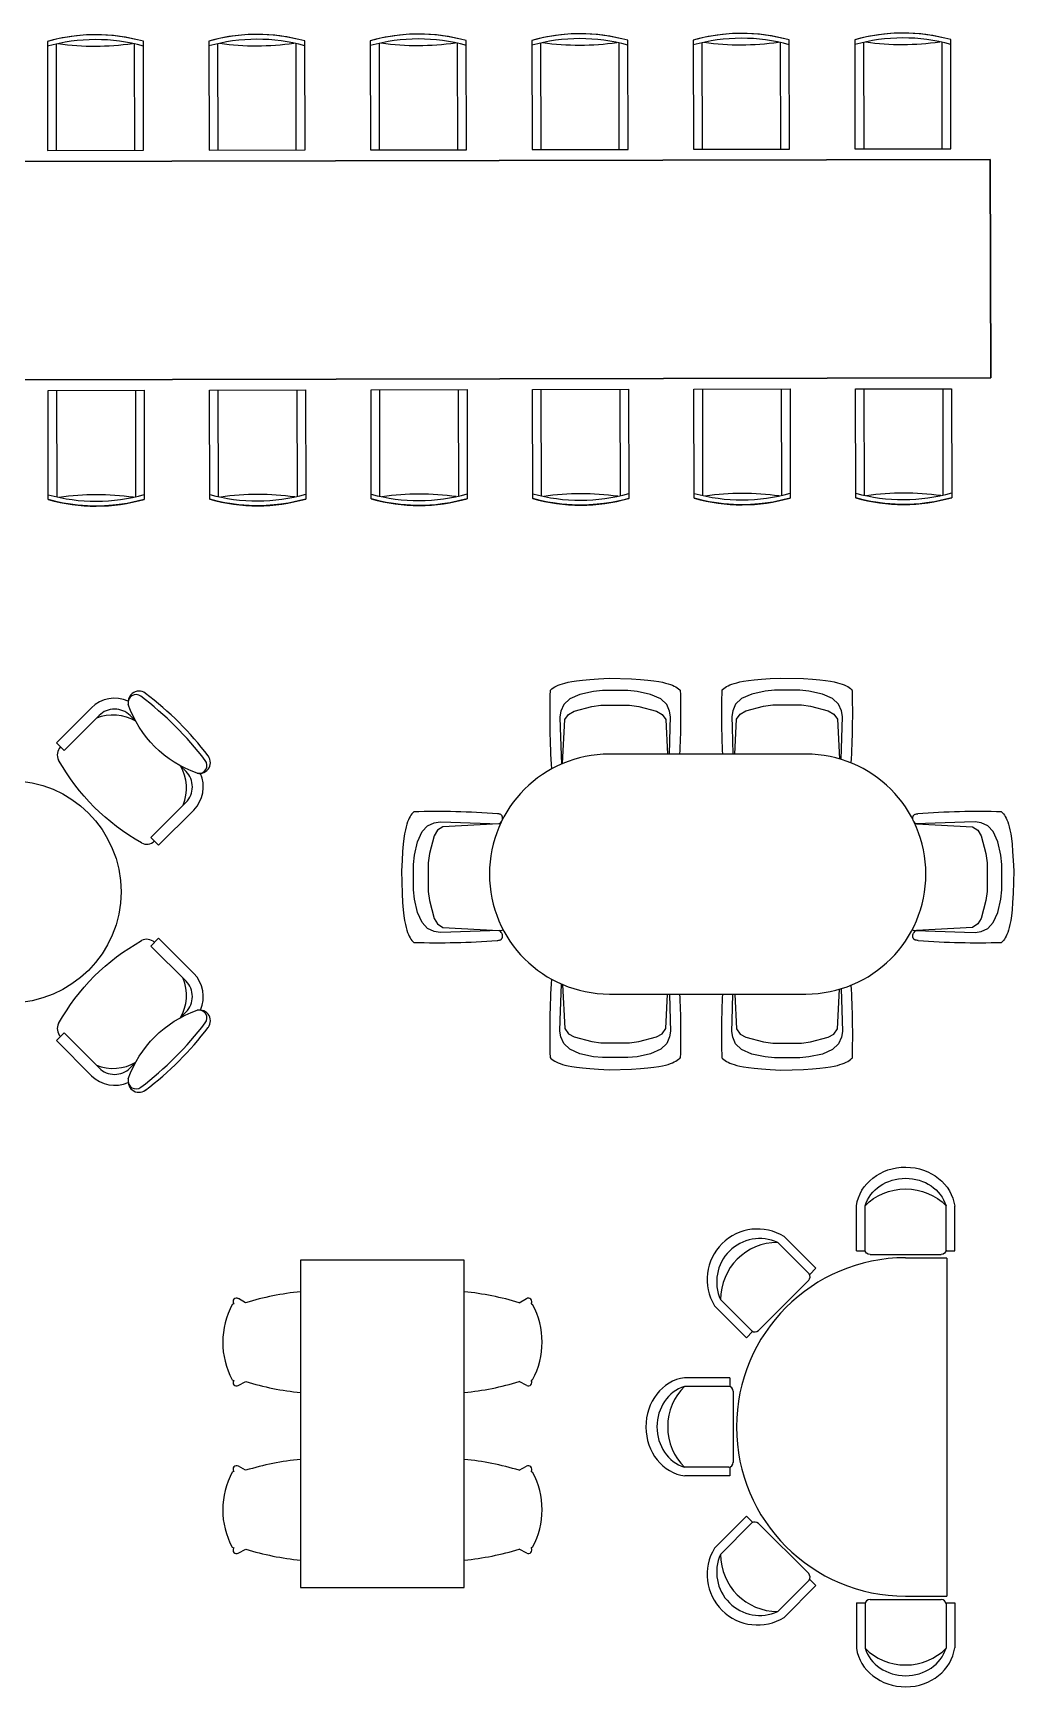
# Model space of a CAD drawing. Header units: inches. Extents: x -9234 to 10771, y 9659 to 27835.
# Drawn here: x 6190 to 10684, y 19986 to 27567 of the extents above; entities that cross this region are included whole.
import ezdxf

# ---------------------------------------------------------------- set-up
doc = ezdxf.new("R2010")
doc.units = ezdxf.units.IN
doc.header["$MEASUREMENT"] = 0
doc.layers.add('freecads.com', color=7, linetype='Continuous')

msp = doc.modelspace()

# ---------------------------------------------------------------- linework, layer by layer
at = {"layer": 'freecads.com'}
for p, q in [((6272.9, 27533.3, 0), (6255.1, 27528.5, 0)), ((6255.1, 27528.5, 0), (6256.2, 27028.5, 0)), ((6295.9, 27538.9, 0), (6272.9, 27533.3, 0)), ((6323.8, 27544.7, 0), (6295.9, 27538.9, 0)), ((6347, 27548.8, 0), (6323.8, 27544.7, 0)), ((6389, 27554.5, 0), (6347, 27548.8, 0)), ((6435.3, 27558.2, 0), (6389, 27554.5, 0)), ((6494.5, 27559.1, 0), (6435.3, 27558.2, 0)), ((6550.4, 27555.9, 0), (6494.5, 27559.1, 0)), ((6580.2, 27552.7, 0), (6550.4, 27555.9, 0)), ((6616.4, 27547.2, 0), (6580.2, 27552.7, 0)), ((6667.8, 27536.5, 0), (6616.4, 27547.2, 0)), ((6695.1, 27529.4, 0), (6667.8, 27536.5, 0)), ((6696.2, 27029.4, 0), (6695.1, 27529.4, 0)), ((7012.9, 27534.8, 0), (6995.1, 27530, 0)), ((6995.1, 27530, 0), (6996.1, 27030, 0)), ((7035.9, 27540.4, 0), (7012.9, 27534.8, 0)), ((7063.8, 27546.3, 0), (7035.9, 27540.4, 0)), ((7087, 27550.4, 0), (7063.8, 27546.3, 0)), ((7129, 27556, 0), (7087, 27550.4, 0)), ((7175.3, 27559.7, 0), (7129, 27556, 0)), ((7234.5, 27560.6, 0), (7175.3, 27559.7, 0)), ((7290.4, 27557.4, 0), (7234.5, 27560.6, 0)), ((7320.2, 27554.2, 0), (7290.4, 27557.4, 0)), ((7356.4, 27548.7, 0), (7320.2, 27554.2, 0)), ((7407.8, 27538, 0), (7356.4, 27548.7, 0)), ((7435.1, 27530.9, 0), (7407.8, 27538, 0)), ((7436.1, 27030.9, 0), (7435.1, 27530.9, 0)), ((7752.9, 27536.3, 0), (7735.1, 27531.5, 0)), ((7735.1, 27531.5, 0), (7736.1, 27031.5, 0)), ((7775.9, 27541.9, 0), (7752.9, 27536.3, 0)), ((7803.8, 27547.8, 0), (7775.9, 27541.9, 0)), ((7827, 27551.9, 0), (7803.8, 27547.8, 0)), ((7869, 27557.5, 0), (7827, 27551.9, 0)), ((7915.3, 27561.2, 0), (7869, 27557.5, 0)), ((7974.5, 27562.1, 0), (7915.3, 27561.2, 0)), ((8030.4, 27558.9, 0), (7974.5, 27562.1, 0)), ((8060.2, 27555.7, 0), (8030.4, 27558.9, 0)), ((8096.4, 27550.2, 0), (8060.2, 27555.7, 0)), ((8147.8, 27539.5, 0), (8096.4, 27550.2, 0)), ((8175.1, 27532.4, 0), (8147.8, 27539.5, 0)), ((8176.1, 27032.4, 0), (8175.1, 27532.4, 0)), ((8492.9, 27537.8, 0), (8475.1, 27533, 0)), ((8475.1, 27533, 0), (8476.1, 27033, 0)), ((8515.9, 27543.4, 0), (8492.9, 27537.8, 0)), ((8543.7, 27549.3, 0), (8515.9, 27543.4, 0)), ((8567, 27553.4, 0), (8543.7, 27549.3, 0)), ((8608.9, 27559, 0), (8567, 27553.4, 0)), ((8655.3, 27562.7, 0), (8608.9, 27559, 0)), ((8714.5, 27563.6, 0), (8655.3, 27562.7, 0)), ((8770.4, 27560.5, 0), (8714.5, 27563.6, 0)), ((8800.2, 27557.2, 0), (8770.4, 27560.5, 0)), ((8836.4, 27551.7, 0), (8800.2, 27557.2, 0)), ((8887.8, 27541, 0), (8836.4, 27551.7, 0)), ((8915.1, 27533.9, 0), (8887.8, 27541, 0)), ((8916.1, 27033.9, 0), (8915.1, 27533.9, 0)), ((9232.9, 27539.4, 0), (9215.1, 27534.6, 0)), ((9215.1, 27534.6, 0), (9216.1, 27034.5, 0)), ((9255.9, 27545, 0), (9232.9, 27539.4, 0)), ((9283.7, 27550.8, 0), (9255.9, 27545, 0)), ((9307, 27554.9, 0), (9283.7, 27550.8, 0)), ((9348.9, 27560.6, 0), (9307, 27554.9, 0)), ((9395.3, 27564.3, 0), (9348.9, 27560.6, 0)), ((9454.5, 27565.1, 0), (9395.3, 27564.3, 0)), ((9510.4, 27562, 0), (9454.5, 27565.1, 0)), ((9540.2, 27558.7, 0), (9510.4, 27562, 0)), ((9576.4, 27553.2, 0), (9540.2, 27558.7, 0)), ((9627.8, 27542.6, 0), (9576.4, 27553.2, 0)), ((9655.1, 27535.5, 0), (9627.8, 27542.6, 0)), ((9656.1, 27035.4, 0), (9655.1, 27535.5, 0)), ((9972.9, 27540.9, 0), (9955.1, 27536.1, 0)), ((9955.1, 27536.1, 0), (9956.1, 27036, 0)), ((9995.9, 27546.5, 0), (9972.9, 27540.9, 0)), ((10023.7, 27552.3, 0), (9995.9, 27546.5, 0)), ((10047, 27556.4, 0), (10023.7, 27552.3, 0)), ((10088.9, 27562.1, 0), (10047, 27556.4, 0)), ((10135.3, 27565.8, 0), (10088.9, 27562.1, 0)), ((10194.5, 27566.6, 0), (10135.3, 27565.8, 0)), ((10250.4, 27563.5, 0), (10194.5, 27566.6, 0)), ((10280.2, 27560.2, 0), (10250.4, 27563.5, 0)), ((10316.4, 27554.8, 0), (10280.2, 27560.2, 0)), ((10367.8, 27544.1, 0), (10316.4, 27554.8, 0)), ((10395.1, 27537, 0), (10367.8, 27544.1, 0)), ((10396.1, 27036.9, 0), (10395.1, 27537, 0)), ((10576.2, 26987.3, 0), (6076.3, 26978.1, 0)), ((6076.3, 26978.1, 0), (10576.2, 26987.3, 0)), ((6256.2, 27028.5, 0), (6696.2, 27029.4, 0)), ((6996.1, 27030, 0), (7436.1, 27030.9, 0)), ((7736.1, 27031.5, 0), (8176.1, 27032.4, 0)), ((8476.1, 27033, 0), (8916.1, 27033.9, 0)), ((9216.1, 27034.5, 0), (9656.1, 27035.4, 0)), ((9956.1, 27036, 0), (10396.1, 27036.9, 0)), ((10578.3, 25987.3, 0), (10576.2, 26987.3, 0)), ((10576.2, 26987.3, 0), (10578.3, 25987.3, 0)), ((6078.3, 25978.1, 0), (10578.3, 25987.3, 0)), ((10578.3, 25987.3, 0), (6078.3, 25978.1, 0)), ((8562.5, 24556.8), (8567.7, 24561.4)), ((8567.7, 24561.4), (8573.5, 24565.7)), ((8573.5, 24565.7), (8580, 24569.8)), ((8580, 24569.8), (8587.2, 24573.7)), ((8587.2, 24573.7), (8595.4, 24577.4)), ((8595.4, 24577.4), (8604.7, 24581)), ((8604.7, 24581), (8615.1, 24584.4)), ((8615.1, 24584.4), (8627, 24587.8)), ((8627, 24587.8), (8641.2, 24591.1)), ((8641.2, 24591.1), (8658.7, 24594.4)), ((8658.7, 24594.4), (8680.5, 24597.5)), ((8680.5, 24597.5), (8707.4, 24600.6)), ((8707.4, 24600.6), (8740.7, 24603.5)), ((8740.7, 24603.5), (8781.1, 24606.5)), ((8781.1, 24606.5), (8829.7, 24609.3)), ((8829.7, 24609.3), (8932.5, 24606.5)), ((8932.5, 24606.5), (8973.7, 24603.5)), ((8973.7, 24603.5), (9007.4, 24600.6)), ((9007.4, 24600.6), (9034.7, 24597.5)), ((9034.7, 24597.5), (9056.7, 24594.4)), ((9056.7, 24594.4), (9074.3, 24591.1)), ((9074.3, 24591.1), (9088.5, 24587.8)), ((9088.5, 24587.8), (9100.4, 24584.4)), ((9100.4, 24584.4), (9110.9, 24581)), ((9110.9, 24581), (9120.1, 24577.4)), ((9120.1, 24577.4), (9128.3, 24573.7)), ((9128.3, 24573.7), (9135.6, 24569.8)), ((9135.6, 24569.8), (9142, 24565.7)), ((9142, 24565.7), (9147.8, 24561.4)), ((9147.8, 24561.4), (9153, 24556.8)), ((9349.6, 24558.3), (9354.8, 24562.8)), ((9354.8, 24562.8), (9360.6, 24567.1)), ((9360.6, 24567.1), (9367.1, 24571.2)), ((9367.1, 24571.2), (9374.3, 24575.1)), ((9374.3, 24575.1), (9382.5, 24578.8)), ((9382.5, 24578.8), (9391.8, 24582.4)), ((9391.8, 24582.4), (9402.2, 24585.9)), ((9402.2, 24585.9), (9414.1, 24589.2)), ((9414.1, 24589.2), (9428.3, 24592.5)), ((9428.3, 24592.5), (9445.8, 24595.8)), ((9445.8, 24595.8), (9467.6, 24598.9)), ((9467.6, 24598.9), (9494.6, 24602)), ((9494.6, 24602), (9527.8, 24605)), ((9527.8, 24605), (9568.2, 24607.9)), ((9568.2, 24607.9), (9616.8, 24610.7)), ((9616.8, 24610.7), (9719.6, 24607.9)), ((9719.6, 24607.9), (9760.8, 24605)), ((9760.8, 24605), (9794.5, 24602)), ((9794.5, 24602), (9821.8, 24598.9)), ((9821.8, 24598.9), (9843.8, 24595.8)), ((9843.8, 24595.8), (9861.4, 24592.5)), ((9861.4, 24592.5), (9875.6, 24589.2)), ((9875.6, 24589.2), (9887.5, 24585.9)), ((9887.5, 24585.9), (9898, 24582.4)), ((9898, 24582.4), (9907.2, 24578.8)), ((9907.2, 24578.8), (9915.4, 24575.1)), ((9915.4, 24575.1), (9922.7, 24571.2)), ((9922.7, 24571.2), (9929.2, 24567.1)), ((9929.2, 24567.1), (9934.9, 24562.8)), ((9934.9, 24562.8), (9940.1, 24558.3)), ((8558.6, 24552.9), (8562.5, 24556.8)), ((8622.1, 24489.2), (8608.6, 24459.1)), ((8649.2, 24514.7), (8622.1, 24489.2)), ((8695.8, 24535.7), (8649.2, 24514.7)), ((8757.4, 24549.3), (8695.8, 24535.7)), ((8750, 24480.2), (8792.1, 24486.2)), ((8799.5, 24553.8), (8757.4, 24549.3)), ((8792.1, 24486.2), (8829.7, 24486.2)), ((8885.9, 24553.8), (8799.5, 24553.8)), ((8916, 24553.8), (8829.7, 24553.8)), ((8829.7, 24486.2), (8886, 24486.2)), ((8886, 24486.2), (8923.6, 24486.2)), ((8958.1, 24549.3), (8916, 24553.8)), ((8923.6, 24486.2), (8965.6, 24480.2)), ((9019.8, 24535.7), (8958.1, 24549.3)), ((9066.4, 24514.7), (9019.8, 24535.7)), ((9093.4, 24489.2), (9066.4, 24514.7)), ((9106.9, 24459.1), (9093.4, 24489.2)), ((9153, 24556.8), (9157.1, 24552.8)), ((9345.7, 24554.3), (9349.6, 24558.3)), ((9409.2, 24490.6), (9395.7, 24460.5)), ((9436.3, 24516.1), (9409.2, 24490.6)), ((9482.9, 24537.2), (9436.3, 24516.1)), ((9544.5, 24550.7), (9482.9, 24537.2)), ((9537.1, 24481.6), (9579.2, 24487.6)), ((9586.6, 24555.2), (9544.5, 24550.7)), ((9579.2, 24487.6), (9616.8, 24487.6)), ((9673, 24555.2), (9586.6, 24555.2)), ((9703.1, 24555.2), (9616.8, 24555.2)), ((9616.8, 24487.6), (9673.1, 24487.6)), ((9673.1, 24487.6), (9710.7, 24487.6)), ((9745.2, 24550.7), (9703.1, 24555.2)), ((9710.7, 24487.6), (9752.7, 24481.6)), ((9806.9, 24537.2), (9745.2, 24550.7)), ((9853.5, 24516.1), (9806.9, 24537.2)), ((9880.5, 24490.6), (9853.5, 24516.1)), ((9894, 24460.5), (9880.5, 24490.6)), ((9940.1, 24558.3), (9944.2, 24554.2)), ((6296.4, 24313.4), (6457.2, 24474.3)), ((6331.7, 24278.1), (6492.6, 24438.9)), ((6634, 24438.9), (6660, 24412.8)), ((8608.6, 24459.1), (8604.1, 24432.1)), ((8604.1, 24432.1), (8605.6, 24382.5)), ((8616, 24218.4), (8626.8, 24420.1)), ((8626.8, 24420.1), (8643.3, 24444.1)), ((8643.3, 24444.1), (8668.8, 24459.1)), ((8668.8, 24459.1), (8750, 24480.2)), ((8965.6, 24480.2), (9046.8, 24459.1)), ((9046.8, 24459.1), (9072.4, 24444.1)), ((9072.4, 24444.1), (9088.9, 24420.1)), ((9088.9, 24420.1), (9097.3, 24262.1)), ((9111.4, 24432.1), (9106.9, 24459.1)), ((9109.9, 24382.5), (9111.4, 24432.1)), ((9395.7, 24460.5), (9391.2, 24433.5)), ((9391.2, 24433.5), (9392.7, 24383.9)), ((9405.4, 24262.1), (9413.9, 24421.5)), ((9413.9, 24421.5), (9430.4, 24445.5)), ((9430.4, 24445.5), (9456, 24460.5)), ((9456, 24460.5), (9537.1, 24481.6)), ((9752.7, 24481.6), (9833.9, 24460.5)), ((9833.9, 24460.5), (9859.5, 24445.5)), ((9859.5, 24445.5), (9876, 24421.5)), ((9876, 24421.5), (9885.7, 24239.9)), ((9898.6, 24433.5), (9894, 24460.5)), ((9897.1, 24383.9), (9898.6, 24433.5)), ((8605.6, 24382.5), (8611, 24216.2)), ((9106.1, 24262.1), (9109.9, 24382.5)), ((9392.7, 24383.9), (9396.6, 24262.1)), ((9892.3, 24238), (9897.1, 24383.9)), ((6296.4, 24313.4), (6331.7, 24278.1)), ((9731, 24262.1), (8831, 24262.1)), ((6864.5, 24208.4), (6890.6, 24182.3)), ((6729.8, 23880.1), (6890.6, 24040.9)), ((6765.1, 23844.7), (6925.9, 24005.5)), ((7909.5, 23960.4), (7905.9, 23951.1)), ((7913.2, 23968.6), (7909.5, 23960.4)), ((7917.1, 23975.8), (7913.2, 23968.6)), ((7921.2, 23982.3), (7917.1, 23975.8)), ((7925.5, 23988.1), (7921.2, 23982.3)), ((7930, 23993.3), (7925.5, 23988.1)), ((7934, 23997.2), (7930, 23993.3)), ((8319.5, 23988.5), (8318.5, 23988.6)), ((8324.3, 23987.7), (8319.5, 23988.5)), ((8327.9, 23986.8), (8324.3, 23987.7)), ((8330.6, 23985.9), (8327.9, 23986.8)), ((8332.6, 23984.9), (8330.6, 23985.9)), ((8334.2, 23983.8), (8332.6, 23984.9)), ((8335.6, 23982.6), (8334.2, 23983.8)), ((8334.9, 23951.3), (8337.5, 23955)), ((8336.9, 23981.3), (8335.6, 23982.6)), ((8338, 23979.9), (8336.9, 23981.3)), ((8337.5, 23955), (8339.3, 23958.6)), ((8339, 23978.3), (8338, 23979.9)), ((8339.8, 23976.6), (8339, 23978.3)), ((8339.3, 23958.6), (8340.4, 23961.8)), ((8340.5, 23974.7), (8339.8, 23976.6)), ((8340.4, 23961.8), (8341, 23964.9)), ((8340.9, 23972.6), (8340.5, 23974.7)), ((8341.2, 23970.2), (8340.9, 23972.6)), ((8341, 23964.9), (8341.3, 23967.7)), ((8341.3, 23967.7), (8341.2, 23970.2)), ((10220.8, 23967.7), (10220.9, 23970.2)), ((10221, 23964.9), (10220.8, 23967.7)), ((10220.9, 23970.2), (10221.2, 23972.6)), ((10221.7, 23961.8), (10221, 23964.9)), ((10221.2, 23972.6), (10221.6, 23974.7)), ((10221.6, 23974.7), (10222.3, 23976.6)), ((10222.8, 23958.6), (10221.7, 23961.8)), ((10222.3, 23976.6), (10223.1, 23978.3)), ((10224.6, 23955), (10222.8, 23958.6)), ((10223.1, 23978.3), (10224, 23979.9)), ((10224, 23979.9), (10225.2, 23981.3)), ((10227.2, 23951.3), (10224.6, 23955)), ((10225.2, 23981.3), (10226.5, 23982.6)), ((10226.5, 23982.6), (10227.9, 23983.8)), ((10227.9, 23983.8), (10229.5, 23984.9)), ((10229.5, 23984.9), (10231.5, 23985.9)), ((10231.5, 23985.9), (10234.2, 23986.8)), ((10234.2, 23986.8), (10237.8, 23987.7)), ((10237.8, 23987.7), (10242.6, 23988.5)), ((10242.6, 23988.5), (10243.5, 23988.6)), ((10628.1, 23997.2), (10632, 23993.3)), ((10632, 23993.3), (10636.6, 23988.1)), ((10636.6, 23988.1), (10640.9, 23982.3)), ((10640.9, 23982.3), (10645, 23975.8)), ((10645, 23975.8), (10648.9, 23968.6)), ((10648.9, 23968.6), (10652.6, 23960.4)), ((10652.6, 23960.4), (10656.2, 23951.1)), ((6729.8, 23880.1), (6765.1, 23844.7)), ((7892.5, 23897.1), (7889.4, 23875.3)), ((7895.7, 23914.6), (7892.5, 23897.1)), ((7899.1, 23928.8), (7895.7, 23914.6)), ((7902.4, 23940.7), (7899.1, 23928.8)), ((7905.9, 23951.1), (7902.4, 23940.7)), ((7951.1, 23860), (7972.2, 23906.6)), ((7972.2, 23906.6), (7997.7, 23933.7)), ((7997.7, 23933.7), (8027.7, 23947.2)), ((8027.7, 23887), (8006.7, 23805.8)), ((8027.7, 23947.2), (8054.8, 23951.7)), ((8042.8, 23912.5), (8027.7, 23887)), ((8066.8, 23929), (8042.8, 23912.5)), ((8054.8, 23951.7), (8104.4, 23950.2)), ((8324.5, 23942.8), (8066.8, 23929)), ((8104.4, 23950.2), (8327.2, 23943)), ((8327.2, 23943), (8331.5, 23947.3)), ((8331.5, 23947.3), (8334.9, 23951.3)), ((10230.6, 23947.3), (10227.2, 23951.3)), ((10234.9, 23943), (10230.6, 23947.3)), ((10457.7, 23950.2), (10234.9, 23943)), ((10237.5, 23942.8), (10495.3, 23929)), ((10507.3, 23951.7), (10457.7, 23950.2)), ((10495.3, 23929), (10519.3, 23912.5)), ((10534.3, 23947.2), (10507.3, 23951.7)), ((10519.3, 23912.5), (10534.3, 23887)), ((10564.4, 23933.7), (10534.3, 23947.2)), ((10534.3, 23887), (10555.4, 23805.8)), ((10589.9, 23906.6), (10564.4, 23933.7)), ((10610.9, 23860), (10589.9, 23906.6)), ((10656.2, 23951.1), (10659.6, 23940.7)), ((10659.6, 23940.7), (10663, 23928.8)), ((10663, 23928.8), (10666.3, 23914.6)), ((10666.3, 23914.6), (10669.6, 23897.1)), ((10669.6, 23897.1), (10672.7, 23875.3)), ((7883.3, 23815.1), (7880.4, 23774.7)), ((7886.3, 23848.4), (7883.3, 23815.1)), ((7889.4, 23875.3), (7886.3, 23848.4)), ((7937.6, 23798.4), (7951.1, 23860)), ((8006.7, 23805.8), (8000.7, 23763.7)), ((10555.4, 23805.8), (10561.4, 23763.7)), ((10624.5, 23798.4), (10610.9, 23860)), ((10672.7, 23875.3), (10675.8, 23848.4)), ((10675.8, 23848.4), (10678.7, 23815.1)), ((10678.7, 23815.1), (10681.7, 23774.7)), ((7880.4, 23774.7), (7877.6, 23726.1)), ((7933.1, 23756.3), (7937.6, 23798.4)), ((7933.1, 23669.9), (7933.1, 23756.3)), ((8000.7, 23763.7), (8000.7, 23726.1)), ((10561.4, 23763.7), (10561.4, 23726.1)), ((10629, 23756.3), (10624.5, 23798.4)), ((10629, 23669.9), (10629, 23756.3)), ((10681.7, 23774.7), (10684.5, 23726.1)), ((7877.6, 23726.1), (7880.4, 23623.3)), ((7933.1, 23639.8), (7933.1, 23726.1)), ((8000.7, 23726.1), (8000.7, 23669.8)), ((8000.7, 23669.8), (8000.7, 23632.2)), ((10561.4, 23726.1), (10561.4, 23669.8)), ((10561.4, 23669.8), (10561.4, 23632.2)), ((10629, 23639.8), (10629, 23726.1)), ((10684.5, 23726.1), (10681.7, 23623.3)), ((7880.4, 23623.3), (7883.3, 23582.1)), ((7883.3, 23582.1), (7886.3, 23548.4)), ((7937.6, 23597.7), (7933.1, 23639.8)), ((7951.1, 23536), (7937.6, 23597.7)), ((8000.7, 23632.2), (8006.7, 23590.2)), ((8006.7, 23590.2), (8027.7, 23509)), ((10555.4, 23590.2), (10534.3, 23509)), ((10561.4, 23632.2), (10555.4, 23590.2)), ((10610.9, 23536), (10624.5, 23597.7)), ((10624.5, 23597.7), (10629, 23639.8)), ((10678.7, 23582.1), (10675.8, 23548.4)), ((10681.7, 23623.3), (10678.7, 23582.1)), ((7886.3, 23548.4), (7889.4, 23521.1)), ((7889.4, 23521.1), (7892.5, 23499.1)), ((7972.2, 23489.4), (7951.1, 23536)), ((8027.7, 23509), (8042.8, 23483.4)), ((10534.3, 23509), (10519.3, 23483.4)), ((10589.9, 23489.4), (10610.9, 23536)), ((10672.7, 23521.1), (10669.6, 23499.1)), ((10675.8, 23548.4), (10672.7, 23521.1)), ((7892.5, 23499.1), (7895.7, 23481.5)), ((7895.7, 23481.5), (7899.1, 23467.3)), ((7899.1, 23467.3), (7902.4, 23455.4)), ((7902.4, 23455.4), (7905.9, 23444.9)), ((7905.9, 23444.9), (7909.5, 23435.7)), ((7909.5, 23435.7), (7913.2, 23427.5)), ((7913.2, 23427.5), (7917.1, 23420.2)), ((7997.7, 23462.4), (7972.2, 23489.4)), ((8027.7, 23448.9), (7997.7, 23462.4)), ((8054.8, 23444.3), (8027.7, 23448.9)), ((8042.8, 23483.4), (8066.8, 23466.9)), ((8104.4, 23445.9), (8054.8, 23444.3)), ((8066.8, 23466.9), (8324.5, 23453.1)), ((8327.2, 23453.1), (8104.4, 23445.9)), ((8331.5, 23448.8), (8327.2, 23453.1)), ((8334.9, 23444.8), (8331.5, 23448.8)), ((8337.5, 23441), (8334.9, 23444.8)), ((8339.3, 23437.5), (8337.5, 23441)), ((8340.4, 23434.2), (8339.3, 23437.5)), ((8341, 23431.2), (8340.4, 23434.2)), ((8340.9, 23423.5), (8341.2, 23425.8)), ((8341.3, 23428.4), (8341, 23431.2)), ((8341.2, 23425.8), (8341.3, 23428.4)), ((10220.8, 23428.4), (10221, 23431.2)), ((10220.9, 23425.8), (10220.8, 23428.4)), ((10221.2, 23423.5), (10220.9, 23425.8)), ((10221, 23431.2), (10221.7, 23434.2)), ((10221.7, 23434.2), (10222.8, 23437.5)), ((10222.8, 23437.5), (10224.6, 23441)), ((10224.6, 23441), (10227.2, 23444.8)), ((10227.2, 23444.8), (10230.6, 23448.8)), ((10230.6, 23448.8), (10234.9, 23453.1)), ((10234.9, 23453.1), (10457.7, 23445.9)), ((10495.3, 23466.9), (10237.5, 23453.1)), ((10457.7, 23445.9), (10507.3, 23444.3)), ((10519.3, 23483.4), (10495.3, 23466.9)), ((10507.3, 23444.3), (10534.3, 23448.9)), ((10534.3, 23448.9), (10564.4, 23462.4)), ((10564.4, 23462.4), (10589.9, 23489.4)), ((10648.9, 23427.5), (10645, 23420.2)), ((10652.6, 23435.7), (10648.9, 23427.5)), ((10656.2, 23444.9), (10652.6, 23435.7)), ((10659.6, 23455.4), (10656.2, 23444.9)), ((10663, 23467.3), (10659.6, 23455.4)), ((10666.3, 23481.5), (10663, 23467.3)), ((10669.6, 23499.1), (10666.3, 23481.5)), ((6729.8, 23382.1), (6765.1, 23417.5)), ((6729.8, 23382.1), (6890.6, 23221.3)), ((6765.1, 23417.5), (6925.9, 23256.7)), ((7917.1, 23420.2), (7921.2, 23413.8)), ((7921.2, 23413.8), (7925.5, 23408)), ((7925.5, 23408), (7930, 23402.8)), ((7930, 23402.8), (7934.1, 23398.7)), ((8316.4, 23407.2), (8319.5, 23407.6)), ((8319.5, 23407.6), (8324.3, 23408.4)), ((8324.3, 23408.4), (8327.9, 23409.3)), ((8327.9, 23409.3), (8330.6, 23410.2)), ((8330.6, 23410.2), (8332.6, 23411.2)), ((8332.6, 23411.2), (8334.2, 23412.3)), ((8334.2, 23412.3), (8335.6, 23413.5)), ((8335.6, 23413.5), (8336.9, 23414.7)), ((8336.9, 23414.7), (8338, 23416.2)), ((8338, 23416.2), (8339, 23417.7)), ((8339, 23417.7), (8339.8, 23419.5)), ((8339.8, 23419.5), (8340.5, 23421.4)), ((8340.5, 23421.4), (8340.9, 23423.5)), ((10221.6, 23421.4), (10221.2, 23423.5)), ((10222.3, 23419.5), (10221.6, 23421.4)), ((10223.1, 23417.7), (10222.3, 23419.5)), ((10224, 23416.2), (10223.1, 23417.7)), ((10225.2, 23414.7), (10224, 23416.2)), ((10226.5, 23413.5), (10225.2, 23414.7)), ((10227.9, 23412.3), (10226.5, 23413.5)), ((10229.5, 23411.2), (10227.9, 23412.3)), ((10231.5, 23410.2), (10229.5, 23411.2)), ((10234.2, 23409.3), (10231.5, 23410.2)), ((10237.8, 23408.4), (10234.2, 23409.3)), ((10242.6, 23407.6), (10237.8, 23408.4)), ((10245.7, 23407.2), (10242.6, 23407.6)), ((10632, 23402.8), (10628, 23398.7)), ((10636.6, 23408), (10632, 23402.8)), ((10640.9, 23413.8), (10636.6, 23408)), ((10645, 23420.2), (10640.9, 23413.8)), ((8605.6, 23041.8), (8611, 23208.1)), ((8616, 23205.9), (8626.8, 23004.2)), ((8831, 23162.1), (9731, 23162.1)), ((9088.9, 23004.2), (9097.3, 23162.1)), ((9106.1, 23162.1), (9109.9, 23041.8)), ((9392.7, 23040.3), (9396.6, 23162.1)), ((9405.4, 23162.1), (9413.9, 23002.8)), ((9876, 23002.8), (9885.7, 23184.3)), ((9892.3, 23186.3), (9897.1, 23040.3)), ((6864.5, 23053.8), (6890.6, 23079.9)), ((6296.4, 22948.8), (6331.7, 22984.1)), ((6331.7, 22984.1), (6492.6, 22823.3)), ((8604.1, 22992.2), (8605.6, 23041.8)), ((8608.6, 22965.2), (8604.1, 22992.2)), ((8626.8, 23004.2), (8643.3, 22980.2)), ((8643.3, 22980.2), (8668.8, 22965.2)), ((9046.8, 22965.2), (9072.4, 22980.2)), ((9072.4, 22980.2), (9088.9, 23004.2)), ((9111.4, 22992.2), (9106.9, 22965.2)), ((9109.9, 23041.8), (9111.4, 22992.2)), ((9391.2, 22990.8), (9392.7, 23040.3)), ((9395.7, 22963.7), (9391.2, 22990.8)), ((9413.9, 23002.8), (9430.4, 22978.8)), ((9430.4, 22978.8), (9456, 22963.7)), ((9833.9, 22963.7), (9859.5, 22978.8)), ((9859.5, 22978.8), (9876, 23002.8)), ((9898.6, 22990.8), (9894, 22963.7)), ((9897.1, 23040.3), (9898.6, 22990.8)), ((6296.4, 22948.8), (6457.2, 22787.9)), ((8622.1, 22935.1), (8608.6, 22965.2)), ((8649.2, 22909.6), (8622.1, 22935.1)), ((8695.8, 22888.5), (8649.2, 22909.6)), ((8668.8, 22965.2), (8750, 22944.1)), ((8750, 22944.1), (8792.1, 22938.1)), ((8792.1, 22938.1), (8829.7, 22938.1)), ((8829.7, 22938.1), (8886, 22938.1)), ((8886, 22938.1), (8923.6, 22938.1)), ((8923.6, 22938.1), (8965.6, 22944.1)), ((8965.6, 22944.1), (9046.8, 22965.2)), ((9066.4, 22909.6), (9019.8, 22888.5)), ((9093.4, 22935.1), (9066.4, 22909.6)), ((9106.9, 22965.2), (9093.4, 22935.1)), ((9409.2, 22933.7), (9395.7, 22963.7)), ((9436.3, 22908.2), (9409.2, 22933.7)), ((9482.9, 22887.1), (9436.3, 22908.2)), ((9456, 22963.7), (9537.1, 22942.7)), ((9537.1, 22942.7), (9579.2, 22936.7)), ((9579.2, 22936.7), (9616.8, 22936.7)), ((9616.8, 22936.7), (9673.1, 22936.7)), ((9673.1, 22936.7), (9710.7, 22936.7)), ((9710.7, 22936.7), (9752.7, 22942.7)), ((9752.7, 22942.7), (9833.9, 22963.7)), ((9853.5, 22908.2), (9806.9, 22887.1)), ((9880.5, 22933.7), (9853.5, 22908.2)), ((9894, 22963.7), (9880.5, 22933.7)), ((6634, 22823.3), (6660, 22849.4)), ((8558.6, 22871.4), (8562.5, 22867.4)), ((8562.5, 22867.4), (8567.7, 22862.9)), ((8567.7, 22862.9), (8573.5, 22858.6)), ((8573.5, 22858.6), (8580, 22854.5)), ((8580, 22854.5), (8587.2, 22850.6)), ((8587.2, 22850.6), (8595.4, 22846.9)), ((8595.4, 22846.9), (8604.7, 22843.3)), ((8604.7, 22843.3), (8615.1, 22839.8)), ((8615.1, 22839.8), (8627, 22836.5)), ((8627, 22836.5), (8641.2, 22833.2)), ((8641.2, 22833.2), (8658.7, 22829.9)), ((8658.7, 22829.9), (8680.5, 22826.8)), ((8680.5, 22826.8), (8707.4, 22823.7)), ((8757.4, 22875), (8695.8, 22888.5)), ((8707.4, 22823.7), (8740.7, 22820.7)), ((8740.7, 22820.7), (8781.1, 22817.8)), ((8799.5, 22870.5), (8757.4, 22875)), ((8781.1, 22817.8), (8829.7, 22815)), ((8885.9, 22870.5), (8799.5, 22870.5)), ((8916, 22870.5), (8829.7, 22870.5)), ((8829.7, 22815), (8932.5, 22817.8)), ((8958.1, 22875), (8916, 22870.5)), ((8932.5, 22817.8), (8973.7, 22820.7)), ((9019.8, 22888.5), (8958.1, 22875)), ((8973.7, 22820.7), (9007.4, 22823.7)), ((9007.4, 22823.7), (9034.7, 22826.8)), ((9034.7, 22826.8), (9056.7, 22829.9)), ((9056.7, 22829.9), (9074.3, 22833.2)), ((9074.3, 22833.2), (9088.5, 22836.5)), ((9088.5, 22836.5), (9100.4, 22839.8)), ((9100.4, 22839.8), (9110.9, 22843.3)), ((9110.9, 22843.3), (9120.1, 22846.9)), ((9120.1, 22846.9), (9128.3, 22850.6)), ((9128.3, 22850.6), (9135.6, 22854.5)), ((9135.6, 22854.5), (9142, 22858.6)), ((9142, 22858.6), (9147.8, 22862.9)), ((9147.8, 22862.9), (9153, 22867.4)), ((9153, 22867.4), (9157.1, 22871.5)), ((9345.7, 22870), (9349.6, 22866)), ((9349.6, 22866), (9354.8, 22861.5)), ((9354.8, 22861.5), (9360.6, 22857.2)), ((9360.6, 22857.2), (9367.1, 22853.1)), ((9367.1, 22853.1), (9374.3, 22849.2)), ((9374.3, 22849.2), (9382.5, 22845.5)), ((9382.5, 22845.5), (9391.8, 22841.9)), ((9391.8, 22841.9), (9402.2, 22838.4)), ((9402.2, 22838.4), (9414.1, 22835)), ((9414.1, 22835), (9428.3, 22831.7)), ((9428.3, 22831.7), (9445.8, 22828.5)), ((9445.8, 22828.5), (9467.6, 22825.4)), ((9467.6, 22825.4), (9494.6, 22822.3)), ((9544.5, 22873.6), (9482.9, 22887.1)), ((9494.6, 22822.3), (9527.8, 22819.3)), ((9527.8, 22819.3), (9568.2, 22816.4)), ((9586.6, 22869.1), (9544.5, 22873.6)), ((9673, 22869.1), (9586.6, 22869.1)), ((9703.1, 22869.1), (9616.8, 22869.1)), ((9745.2, 22873.6), (9703.1, 22869.1)), ((9719.6, 22816.4), (9760.8, 22819.3)), ((9806.9, 22887.1), (9745.2, 22873.6)), ((9760.8, 22819.3), (9794.5, 22822.3)), ((9794.5, 22822.3), (9821.8, 22825.4)), ((9821.8, 22825.4), (9843.8, 22828.5)), ((9843.8, 22828.5), (9861.4, 22831.7)), ((9861.4, 22831.7), (9875.6, 22835)), ((9875.6, 22835), (9887.5, 22838.4)), ((9887.5, 22838.4), (9898, 22841.9)), ((9898, 22841.9), (9907.2, 22845.5)), ((9907.2, 22845.5), (9915.4, 22849.2)), ((9915.4, 22849.2), (9922.7, 22853.1)), ((9922.7, 22853.1), (9929.2, 22857.2)), ((9929.2, 22857.2), (9934.9, 22861.5)), ((9934.9, 22861.5), (9940.1, 22866)), ((9940.1, 22866), (9944.2, 22870.1)), ((9568.2, 22816.4), (9616.8, 22813.6)), ((9616.8, 22813.6), (9719.6, 22816.4)), ((9963.1, 21984.3), (9963.1, 22191.9)), ((10002.7, 21988.7), (10002.7, 22191.9)), ((10373.5, 21988.7), (10373.5, 22191.9)), ((10413.1, 21984.3), (10413.1, 22189.9)), ((9746, 21880), (9602.3, 22023.7)), ((9777.1, 21904.9), (9631.7, 22050.3)), ((9963.1, 21984.3), (10002.7, 21984.3)), ((10373.1, 21984.3), (10413.1, 21984.3)), ((7415.7, 21941.7), (7415.7, 20441.7)), ((8165.7, 21941.7), (7415.7, 21941.7)), ((8165.7, 20441.7), (8165.7, 21941.7)), ((10025.2, 21968.7), (10351, 21968.7)), ((10188.1, 21953.5), (10377.7, 21953.5)), ((10377.7, 21951.9), (10377.7, 20401.9)), ((9513.8, 21619.6), (9744.2, 21850)), ((9748.8, 21876.6), (9777.1, 21904.9)), ((7163.9, 21747.3), (7130.8, 21765.9)), ((8417.4, 21747.3), (8450.6, 21765.9)), ((9483.8, 21617.8), (9340.1, 21761.5)), ((7109, 21742.2), (7102.5, 21739.1)), ((8472.3, 21742.2), (8478.8, 21739.1)), ((9458.9, 21586.7), (9312.1, 21733.5)), ((9458.9, 21586.7), (9486.9, 21614.7)), ((7102.2, 21394.4), (7109, 21391.3)), ((7129.6, 21367.3), (7164, 21385.9)), ((8451.7, 21367.3), (8417.3, 21385.9)), ((8479.1, 21394.4), (8472.3, 21391.3)), ((9382.3, 21403.5), (9174.7, 21403.5)), ((9382.3, 21403.5), (9382.3, 21363.9)), ((9377.9, 21363.9), (9174.7, 21363.9)), ((9397.9, 21341.4), (9397.9, 21015.6)), ((7109, 20974), (7102.5, 20970.9)), ((7163.9, 20979.1), (7130.8, 20997.6)), ((8417.4, 20979.1), (8450.6, 20997.6)), ((8472.3, 20974), (8478.8, 20970.9)), ((9377.9, 20993.1), (9174.7, 20993.1)), ((9382.3, 20953.5), (9176.7, 20953.5)), ((9382.3, 20993.6), (9382.3, 20953.5)), ((9458.9, 20768.7), (9312.1, 20621.9)), ((9483.8, 20737.6), (9340.1, 20593.9)), ((9458.9, 20768.7), (9486.9, 20740.7)), ((9513.8, 20735.8), (9744.2, 20505.4)), ((7102.2, 20626.2), (7109, 20623)), ((8479.1, 20626.2), (8472.3, 20623)), ((7129.6, 20599.1), (7164, 20617.7)), ((8451.7, 20599.1), (8417.3, 20617.7)), ((9746, 20475.4), (9602.3, 20331.7)), ((9748.8, 20478.8), (9777.1, 20450.5)), ((7415.7, 20441.7), (8165.7, 20441.7)), ((9777.1, 20450.5), (9631.7, 20305.1)), ((10188.1, 20401.9), (10377.7, 20401.9)), ((9963.1, 20371.1), (9963.1, 20163.5)), ((9963.1, 20371.1), (10002.7, 20371.1)), ((10002.7, 20366.7), (10002.7, 20163.5)), ((10025.2, 20386.7), (10351, 20386.7)), ((10373.1, 20371.1), (10413.1, 20371.1)), ((10373.5, 20366.7), (10373.5, 20163.5)), ((10413.1, 20371.1), (10413.1, 20165.5))]:
    msp.add_line(p, q, dxfattribs=at)
at = {"layer": 'freecads.com', "ltscale": 100}
for p, q in [((6255.1, 27528.5, 0), (6256.2, 27028.5, 0)), ((6696.2, 27029.4, 0), (6695.1, 27529.4, 0)), ((6995.1, 27530, 0), (6996.1, 27030, 0)), ((7035.2, 27518.1, 0), (7036.1, 27030.1, 0)), ((7396.1, 27030.8, 0), (7395.1, 27518.9, 0)), ((7436.1, 27030.9, 0), (7435.1, 27530.9, 0)), ((7735.1, 27531.5, 0), (7736.1, 27031.5, 0)), ((7775.1, 27519.6, 0), (7776.1, 27031.6, 0)), ((8136.1, 27032.3, 0), (8135.1, 27520.4, 0)), ((8176.1, 27032.4, 0), (8175.1, 27532.4, 0)), ((8475.1, 27533, 0), (8476.1, 27033, 0)), ((8515.1, 27521.2, 0), (8516.1, 27033.1, 0)), ((8876.1, 27033.8, 0), (8875.1, 27521.9, 0)), ((8916.1, 27033.9, 0), (8915.1, 27533.9, 0)), ((9215.1, 27534.6, 0), (9216.1, 27034.5, 0)), ((9255.1, 27522.7, 0), (9256.1, 27034.6, 0)), ((9616.1, 27035.3, 0), (9615.1, 27523.4, 0)), ((9656.1, 27035.4, 0), (9655.1, 27535.5, 0)), ((9955.1, 27536.1, 0), (9956.1, 27036, 0)), ((9995.1, 27524.2, 0), (9996.1, 27036.1, 0)), ((10356.1, 27036.8, 0), (10355.1, 27524.9, 0)), ((10396.1, 27036.9, 0), (10395.1, 27537, 0)), ((6295.2, 27516.6, 0), (6296.2, 27028.5, 0)), ((6656.2, 27029.3, 0), (6655.2, 27517.3, 0)), ((6256.2, 27028.5, 0), (6696.2, 27029.4, 0)), ((6996.1, 27030, 0), (7436.1, 27030.9, 0)), ((7736.1, 27031.5, 0), (8176.1, 27032.4, 0)), ((8476.1, 27033, 0), (8916.1, 27033.9, 0)), ((9216.1, 27034.5, 0), (9656.1, 27035.4, 0)), ((9956.1, 27036, 0), (10396.1, 27036.9, 0)), ((6258.4, 25928.5, 0), (6698.4, 25929.4, 0)), ((6259.4, 25428.4, 0), (6258.4, 25928.5, 0)), ((6299.4, 25440.5, 0), (6298.4, 25928.5, 0)), ((6658.4, 25929.3, 0), (6659.4, 25441.2, 0)), ((6698.4, 25929.4, 0), (6699.4, 25429.3, 0)), ((6998.4, 25930, 0), (7438.4, 25930.9, 0)), ((6999.4, 25429.9, 0), (6998.4, 25930, 0)), ((7039.4, 25442, 0), (7038.4, 25930.1, 0)), ((7398.4, 25930.8, 0), (7399.4, 25442.7, 0)), ((7438.4, 25930.9, 0), (7439.4, 25430.8, 0)), ((7738.4, 25931.5, 0), (8178.4, 25932.4, 0)), ((7739.4, 25431.4, 0), (7738.4, 25931.5, 0)), ((7779.4, 25443.5, 0), (7778.4, 25931.6, 0)), ((8138.4, 25932.3, 0), (8139.4, 25444.2, 0)), ((8178.4, 25932.4, 0), (8179.4, 25432.3, 0)), ((8478.4, 25933, 0), (8918.4, 25933.9, 0)), ((8479.4, 25433, 0), (8478.4, 25933, 0)), ((8519.4, 25445, 0), (8518.4, 25933.1, 0)), ((8878.4, 25933.8, 0), (8879.4, 25445.8, 0)), ((8918.4, 25933.9, 0), (8919.4, 25433.9, 0)), ((9218.4, 25934.5, 0), (9658.4, 25935.4, 0)), ((9219.4, 25434.5, 0), (9218.4, 25934.5, 0)), ((9259.4, 25446.5, 0), (9258.4, 25934.6, 0)), ((9618.4, 25935.3, 0), (9619.4, 25447.3, 0)), ((9658.4, 25935.4, 0), (9659.4, 25435.4, 0)), ((9958.4, 25936, 0), (10398.4, 25936.9, 0)), ((9959.4, 25436, 0), (9958.4, 25936, 0)), ((9999.4, 25448, 0), (9998.4, 25936.1, 0)), ((10358.4, 25936.9, 0), (10359.4, 25448.8, 0)), ((10398.4, 25936.9, 0), (10399.4, 25436.9, 0))]:
    msp.add_line(p, q, dxfattribs=at)
at = {"layer": 'freecads.com', "extrusion": (0, 0, -1)}
for p, q in [((6258.4, 25928.5, 0), (6698.4, 25929.4, 0)), ((6259.4, 25428.4, 0), (6258.4, 25928.5, 0)), ((6698.4, 25929.4, 0), (6699.4, 25429.3, 0)), ((6998.4, 25930, 0), (7438.4, 25930.9, 0)), ((6999.4, 25429.9, 0), (6998.4, 25930, 0)), ((7438.4, 25930.9, 0), (7439.4, 25430.8, 0)), ((7738.4, 25931.5, 0), (8178.4, 25932.4, 0)), ((7739.4, 25431.4, 0), (7738.4, 25931.5, 0)), ((8178.4, 25932.4, 0), (8179.4, 25432.3, 0)), ((8478.4, 25933, 0), (8918.4, 25933.9, 0)), ((8479.4, 25433, 0), (8478.4, 25933, 0)), ((8918.4, 25933.9, 0), (8919.4, 25433.9, 0)), ((9218.4, 25934.5, 0), (9658.4, 25935.4, 0)), ((9219.4, 25434.5, 0), (9218.4, 25934.5, 0)), ((9658.4, 25935.4, 0), (9659.4, 25435.4, 0)), ((9958.4, 25936, 0), (10398.4, 25936.9, 0)), ((9959.4, 25436, 0), (9958.4, 25936, 0)), ((10398.4, 25936.9, 0), (10399.4, 25436.9, 0)), ((6277.2, 25423.7, 0), (6259.4, 25428.4, 0)), ((6300.2, 25418.2, 0), (6277.2, 25423.7, 0)), ((6328.1, 25412.5, 0), (6300.2, 25418.2, 0)), ((6351.3, 25408.5, 0), (6328.1, 25412.5, 0)), ((6393.4, 25403, 0), (6351.3, 25408.5, 0)), ((6439.8, 25399.5, 0), (6393.4, 25403, 0)), ((6498.9, 25398.8, 0), (6439.8, 25399.5, 0)), ((6554.8, 25402.2, 0), (6498.9, 25398.8, 0)), ((6584.6, 25405.6, 0), (6554.8, 25402.2, 0)), ((6620.8, 25411.2, 0), (6584.6, 25405.6, 0)), ((6672.1, 25422.1, 0), (6620.8, 25411.2, 0)), ((6699.4, 25429.3, 0), (6672.1, 25422.1, 0)), ((7017.2, 25425.2, 0), (6999.4, 25429.9, 0)), ((7040.2, 25419.7, 0), (7017.2, 25425.2, 0)), ((7068.1, 25414, 0), (7040.2, 25419.7, 0)), ((7091.3, 25410, 0), (7068.1, 25414, 0)), ((7133.4, 25404.5, 0), (7091.3, 25410, 0)), ((7179.8, 25401, 0), (7133.4, 25404.5, 0)), ((7238.9, 25400.4, 0), (7179.8, 25401, 0)), ((7294.8, 25403.7, 0), (7238.9, 25400.4, 0)), ((7324.6, 25407.1, 0), (7294.8, 25403.7, 0)), ((7360.8, 25412.7, 0), (7324.6, 25407.1, 0)), ((7412.1, 25423.6, 0), (7360.8, 25412.7, 0)), ((7439.4, 25430.8, 0), (7412.1, 25423.6, 0)), ((7757.2, 25426.7, 0), (7739.4, 25431.4, 0)), ((7780.2, 25421.2, 0), (7757.2, 25426.7, 0)), ((7808.1, 25415.5, 0), (7780.2, 25421.2, 0)), ((7831.3, 25411.5, 0), (7808.1, 25415.5, 0)), ((7873.4, 25406, 0), (7831.3, 25411.5, 0)), ((7919.8, 25402.5, 0), (7873.4, 25406, 0)), ((7978.9, 25401.9, 0), (7919.8, 25402.5, 0)), ((8034.8, 25405.2, 0), (7978.9, 25401.9, 0)), ((8064.6, 25408.6, 0), (8034.8, 25405.2, 0)), ((8100.8, 25414.2, 0), (8064.6, 25408.6, 0)), ((8152.1, 25425.1, 0), (8100.8, 25414.2, 0)), ((8179.4, 25432.3, 0), (8152.1, 25425.1, 0)), ((8497.2, 25428.2, 0), (8479.4, 25433, 0)), ((8520.2, 25422.7, 0), (8497.2, 25428.2, 0)), ((8548.1, 25417, 0), (8520.2, 25422.7, 0)), ((8571.3, 25413, 0), (8548.1, 25417, 0)), ((8613.4, 25407.5, 0), (8571.3, 25413, 0)), ((8659.8, 25404, 0), (8613.4, 25407.5, 0)), ((8718.9, 25403.4, 0), (8659.8, 25404, 0)), ((8774.8, 25406.8, 0), (8718.9, 25403.4, 0)), ((8804.6, 25410.1, 0), (8774.8, 25406.8, 0)), ((8840.8, 25415.8, 0), (8804.6, 25410.1, 0)), ((8892.1, 25426.6, 0), (8840.8, 25415.8, 0)), ((8919.4, 25433.9, 0), (8892.1, 25426.6, 0)), ((9237.2, 25429.7, 0), (9219.4, 25434.5, 0)), ((9260.2, 25424.2, 0), (9237.2, 25429.7, 0)), ((9288.1, 25418.5, 0), (9260.2, 25424.2, 0)), ((9311.3, 25414.5, 0), (9288.1, 25418.5, 0)), ((9353.4, 25409, 0), (9311.3, 25414.5, 0)), ((9399.8, 25405.5, 0), (9353.4, 25409, 0)), ((9458.9, 25404.9, 0), (9399.8, 25405.5, 0)), ((9514.8, 25408.3, 0), (9458.9, 25404.9, 0)), ((9544.6, 25411.7, 0), (9514.8, 25408.3, 0)), ((9580.8, 25417.3, 0), (9544.6, 25411.7, 0)), ((9632.1, 25428.2, 0), (9580.8, 25417.3, 0)), ((9659.4, 25435.4, 0), (9632.1, 25428.2, 0)), ((9977.2, 25431.3, 0), (9959.4, 25436, 0)), ((10000.2, 25425.8, 0), (9977.2, 25431.3, 0)), ((10028.1, 25420, 0), (10000.2, 25425.8, 0)), ((10051.3, 25416, 0), (10028.1, 25420, 0)), ((10093.3, 25410.5, 0), (10051.3, 25416, 0)), ((10139.8, 25407, 0), (10093.3, 25410.5, 0)), ((10198.9, 25406.4, 0), (10139.8, 25407, 0)), ((10254.8, 25409.8, 0), (10198.9, 25406.4, 0)), ((10284.6, 25413.2, 0), (10254.8, 25409.8, 0)), ((10320.8, 25418.8, 0), (10284.6, 25413.2, 0)), ((10372.1, 25429.7, 0), (10320.8, 25418.8, 0)), ((10399.4, 25436.9, 0), (10372.1, 25429.7, 0))]:
    msp.add_line(p, q, dxfattribs=at)
at = {"layer": 'freecads.com'}
msp.add_circle((6082.8, 23631.1), 510, dxfattribs=at)
at = {"layer": 'freecads.com', "ltscale": 100}
for centre, radius, start, end in [((6476.7, 26745.5, 0), 813.7, 74.43185, 105.80267), ((6476.8, 26714.1, 0), 822.8, 74.60909, 105.62543), ((6472.8, 28686.2, 0), 1179.3, 261.83877, 278.39575), ((7216.7, 26747, 0), 813.7, 74.43185, 105.80267), ((7216.8, 26715.6, 0), 822.8, 74.60909, 105.62543), ((7212.8, 28687.7, 0), 1179.3, 261.83877, 278.39575), ((7956.7, 26748.5, 0), 813.7, 74.43185, 105.80267), ((7956.8, 26717.1, 0), 822.8, 74.60909, 105.62543), ((7952.8, 28689.2, 0), 1179.3, 261.83877, 278.39575), ((8696.7, 26750.1, 0), 813.7, 74.43185, 105.80267), ((8696.8, 26718.6, 0), 822.8, 74.60909, 105.62543), ((8692.8, 28690.8, 0), 1179.3, 261.83877, 278.39575), ((9436.7, 26751.6, 0), 813.7, 74.43185, 105.80267), ((9436.8, 26720.2, 0), 822.8, 74.60909, 105.62543), ((9432.8, 28692.3, 0), 1179.3, 261.83877, 278.39575), ((10176.7, 26753.1, 0), 813.7, 74.43185, 105.80267), ((10176.8, 26721.7, 0), 822.8, 74.60909, 105.62543), ((10172.8, 28693.8, 0), 1179.3, 261.83877, 278.39575), ((6477.8, 26243.7, 0), 822.8, 254.60909, 285.62543), ((6477.8, 26212.3, 0), 813.7, 254.43185, 285.80267), ((6481.8, 24271.6, 0), 1179.3, 81.83877, 98.39575), ((7217.8, 26245.2, 0), 822.8, 254.60909, 285.62543), ((7217.8, 26213.8, 0), 813.7, 254.43185, 285.80267), ((7221.8, 24273.1, 0), 1179.3, 81.83877, 98.39575), ((7957.8, 26246.7, 0), 822.8, 254.60909, 285.62543), ((7957.8, 26215.3, 0), 813.7, 254.43185, 285.80267), ((7961.8, 24274.6, 0), 1179.3, 81.83877, 98.39575), ((8697.8, 26248.3, 0), 822.8, 254.60909, 285.62543), ((8697.8, 26216.8, 0), 813.7, 254.43185, 285.80267), ((8701.8, 24276.1, 0), 1179.3, 81.83877, 98.39575), ((9437.8, 26249.8, 0), 822.8, 254.60909, 285.62543), ((9437.8, 26218.4, 0), 813.7, 254.43185, 285.80267), ((9441.8, 24277.7, 0), 1179.3, 81.83877, 98.39575), ((10177.7, 26251.3, 0), 822.8, 254.60909, 285.62543), ((10177.8, 26219.9, 0), 813.7, 254.43185, 285.80267), ((10181.8, 24279.2, 0), 1179.3, 81.83877, 98.39575)]:
    msp.add_arc(centre, radius, start, end, dxfattribs=at)
at = {"layer": 'freecads.com'}
for centre, radius, start, end in [((6563.3, 24368.2), 150, 65.61863, 134.99986), ((6675, 24500.5), 50, 45.00001, 192.95339), ((6662, 24498.1), 36.7, 52.56411, 190.65014), ((5722.2, 23270.5), 1582.7, 37.43648, 52.56351), ((5804.1, 23352.4), 1491.1, 37.1831, 52.8169), ((12328.7, 24444.8), 3771.6, 178.35769, 183.81646), ((5387, 24444.8), 3771.6, 357.22424, 1.64048), ((13115.8, 24446.2), 3771.6, 178.35769, 182.7973), ((6174.1, 24446.2), 3771.6, 356.58148, 1.64048), ((6556.3, 24236.1), 205, 59.58706, 111.87943), ((6563.3, 24368.2), 100, 44.99971, 134.99986), ((6350.6, 24259.2), 50, 135, 209.26429), ((6952.2, 24223.3), 50, 257.04615, 44.99999), ((8831, 23712.1), 550, 90, 270), ((9731, 23712.1), 550, 270, 90), ((6687.8, 24104.6), 205, 338.12029, 30.41265), ((6949.7, 24210.3), 36.7, 259.35023, 37.43627), ((6819.9, 24111.6), 100, 314.99985, 45), ((6819.9, 24111.6), 150, 314.99985, 24.38108), ((8042.1, 20227.1), 3771.6, 85.79674, 91.64231), ((10520, 20227.1), 3771.6, 88.35769, 94.20326), ((8327.2, 23893.8), 49.1, 84.70992, 93.05866), ((10234.9, 23893.8), 49.1, 86.94134, 95.29008), ((6710.9, 23899), 50, 240.73542, 314.99971), ((8327.2, 23502.1), 49.1, 266.94134, 290.38393), ((10234.9, 23502.1), 49.1, 249.61607, 273.05866), ((6710.9, 23363.2), 50, 45.00029, 119.26458), ((8042.1, 27168.8), 3771.6, 268.35952, 274.17021), ((10520, 27168.8), 3771.6, 265.82979, 271.64048), ((6687.8, 23157.6), 205, 329.58735, 21.87971), ((6819.9, 23150.6), 100, 315, 45.00015), ((6819.9, 23150.6), 150, 335.61892, 45.00015), ((12328.7, 22979.5), 3771.6, 176.18354, 181.64231), ((6174.1, 22978.1), 3771.6, 358.35952, 3.41852), ((5387, 22979.5), 3771.6, 358.35952, 2.77576), ((13115.8, 22978.1), 3771.6, 177.2027, 181.64231), ((6952.2, 23038.9), 50, 315.00001, 102.95385), ((6949.7, 23051.9), 36.7, 322.56373, 100.64977), ((6350.6, 23003), 50, 150.73571, 225), ((5722.2, 23991.7), 1582.7, 307.43649, 322.56352), ((5804.1, 23909.8), 1491.1, 307.1831, 322.8169), ((6556.3, 23026.1), 205, 248.12057, 300.41294), ((6563.3, 22894), 100, 225.00014, 315.00029), ((6563.3, 22894), 150, 225.00014, 294.38137), ((6675, 22761.7), 50, 167.04661, 314.99999), ((6662, 22764.1), 36.7, 169.34986, 307.43589), ((9509.6, 21853.9), 231.3, 58.11779, 211.37292), ((9520.4, 21843.4), 198, 65.57087, 204.42913), ((9602.3, 21761.5), 262.2, 90.00612, 179.99388), ((10188.9, 21177.7), 775.8, 90.06121, 269.93879), ((9724.9, 21866.2), 25.2, 320.01923, 33.24785), ((7122.2, 21751.9), 16.3, 58.29484, 216.40458), ((7549.9, 20468.9), 1335.4, 95.77116, 106.8028), ((8031.4, 20468.9), 1335.4, 73.19718, 84.22883), ((8459.2, 21751.9), 16.3, 323.5954, 121.70515), ((7421.9, 21566.5), 363, 151.61272, 208.29443), ((8159.5, 21566.5), 363, 331.70555, 28.38727), ((9497.6, 21638.9), 25.2, 236.75215, 309.98077), ((7122.3, 21381.9), 16.3, 144.79747, 296.62535), ((7532.6, 22580.9), 1250.5, 252.85922, 264.6355), ((8048.8, 22580.9), 1250.5, 275.36449, 287.14077), ((8459, 21381.9), 16.3, 243.37464, 35.20252), ((7122.2, 20983.7), 16.3, 58.29484, 216.40458), ((7549.9, 19700.7), 1335.4, 95.77116, 106.8028), ((8031.4, 19700.7), 1335.4, 73.19718, 84.22883), ((8459.2, 20983.7), 16.3, 323.5954, 121.70515), ((7421.9, 20798.3), 363, 151.61272, 208.29443), ((8159.5, 20798.3), 363, 331.70555, 28.38727), ((9497.6, 20716.5), 25.2, 50.01923, 123.24785), ((7122.3, 20613.6), 16.3, 144.79747, 296.62535), ((8459, 20613.6), 16.3, 243.37464, 35.20252), ((9509.6, 20501.5), 231.3, 148.62708, 301.88221), ((7532.6, 21812.6), 1250.5, 252.85922, 264.63551), ((8048.8, 21812.6), 1250.5, 275.36448, 287.14077), ((9520.4, 20512), 198, 155.57087, 294.42913), ((9602.3, 20593.9), 262.2, 180.00612, 269.99388), ((9724.9, 20489.2), 25.2, 326.75215, 39.98077)]:
    msp.add_arc(centre, radius, start, end, dxfattribs=at)
at = {"layer": 'freecads.com', "extrusion": (0, 0, -1)}
for centre, radius, start, end in [((-7108.1, 24656.4), 510, 289.12977, 340.87023), ((-7170, 24718.4), 989.3, 299.26477, 330.73523), ((-7170, 22543.8), 989.3, 29.26477, 60.73523), ((-7108.1, 22605.8), 510, 19.12977, 70.87023)]:
    msp.add_arc(centre, radius, start, end, dxfattribs=at)
for centre, major_axis, start_param, end_param in [((10188, 22167.3), (-226.6, 0), 0.123037, 3.029489), ((10188.1, 22147.1), (-192, 0), 0.266145, 2.875448), ((10188.1, 22053.4), (-242.1, 0), 0.699451, 2.442141), ((10025.3, 21988.7), (-22.5, 0), 4.712389, 6.283185), ((10350.9, 21988.7), (-22.5, 0), 3.141593, 4.712389)]:
    msp.add_ellipse(centre, major_axis=major_axis, ratio=0.888889, start_param=start_param, end_param=end_param, dxfattribs=at)
at = {"layer": 'freecads.com'}
for centre, major_axis, start_param, end_param in [((9199.3, 21178.7), (0, 226.6), 0.123037, 3.029489), ((9219.5, 21178.5), (0, 192), 0.266145, 2.875448), ((9313.2, 21178.5), (0, 242.1), 0.699451, 2.442141), ((9377.9, 21341.3), (0, 22.5), 4.712389, 6.283185), ((9377.9, 21015.7), (0, 22.5), 3.141593, 4.712389), ((10025.3, 20366.7), (-22.5, 0), 4.712389, 6.283185), ((10350.9, 20366.7), (-22.5, 0), 3.141593, 4.712389), ((10188, 20188.1), (-226.6, 0), 0.123037, 3.029489), ((10188.1, 20302), (-242.1, 0), 0.699451, 2.442141), ((10188.1, 20208.3), (-192, 0), 0.266145, 2.875448)]:
    msp.add_ellipse(centre, major_axis=major_axis, ratio=0.888889, start_param=start_param, end_param=end_param, dxfattribs=at)

doc.saveas('drawing.dxf')
